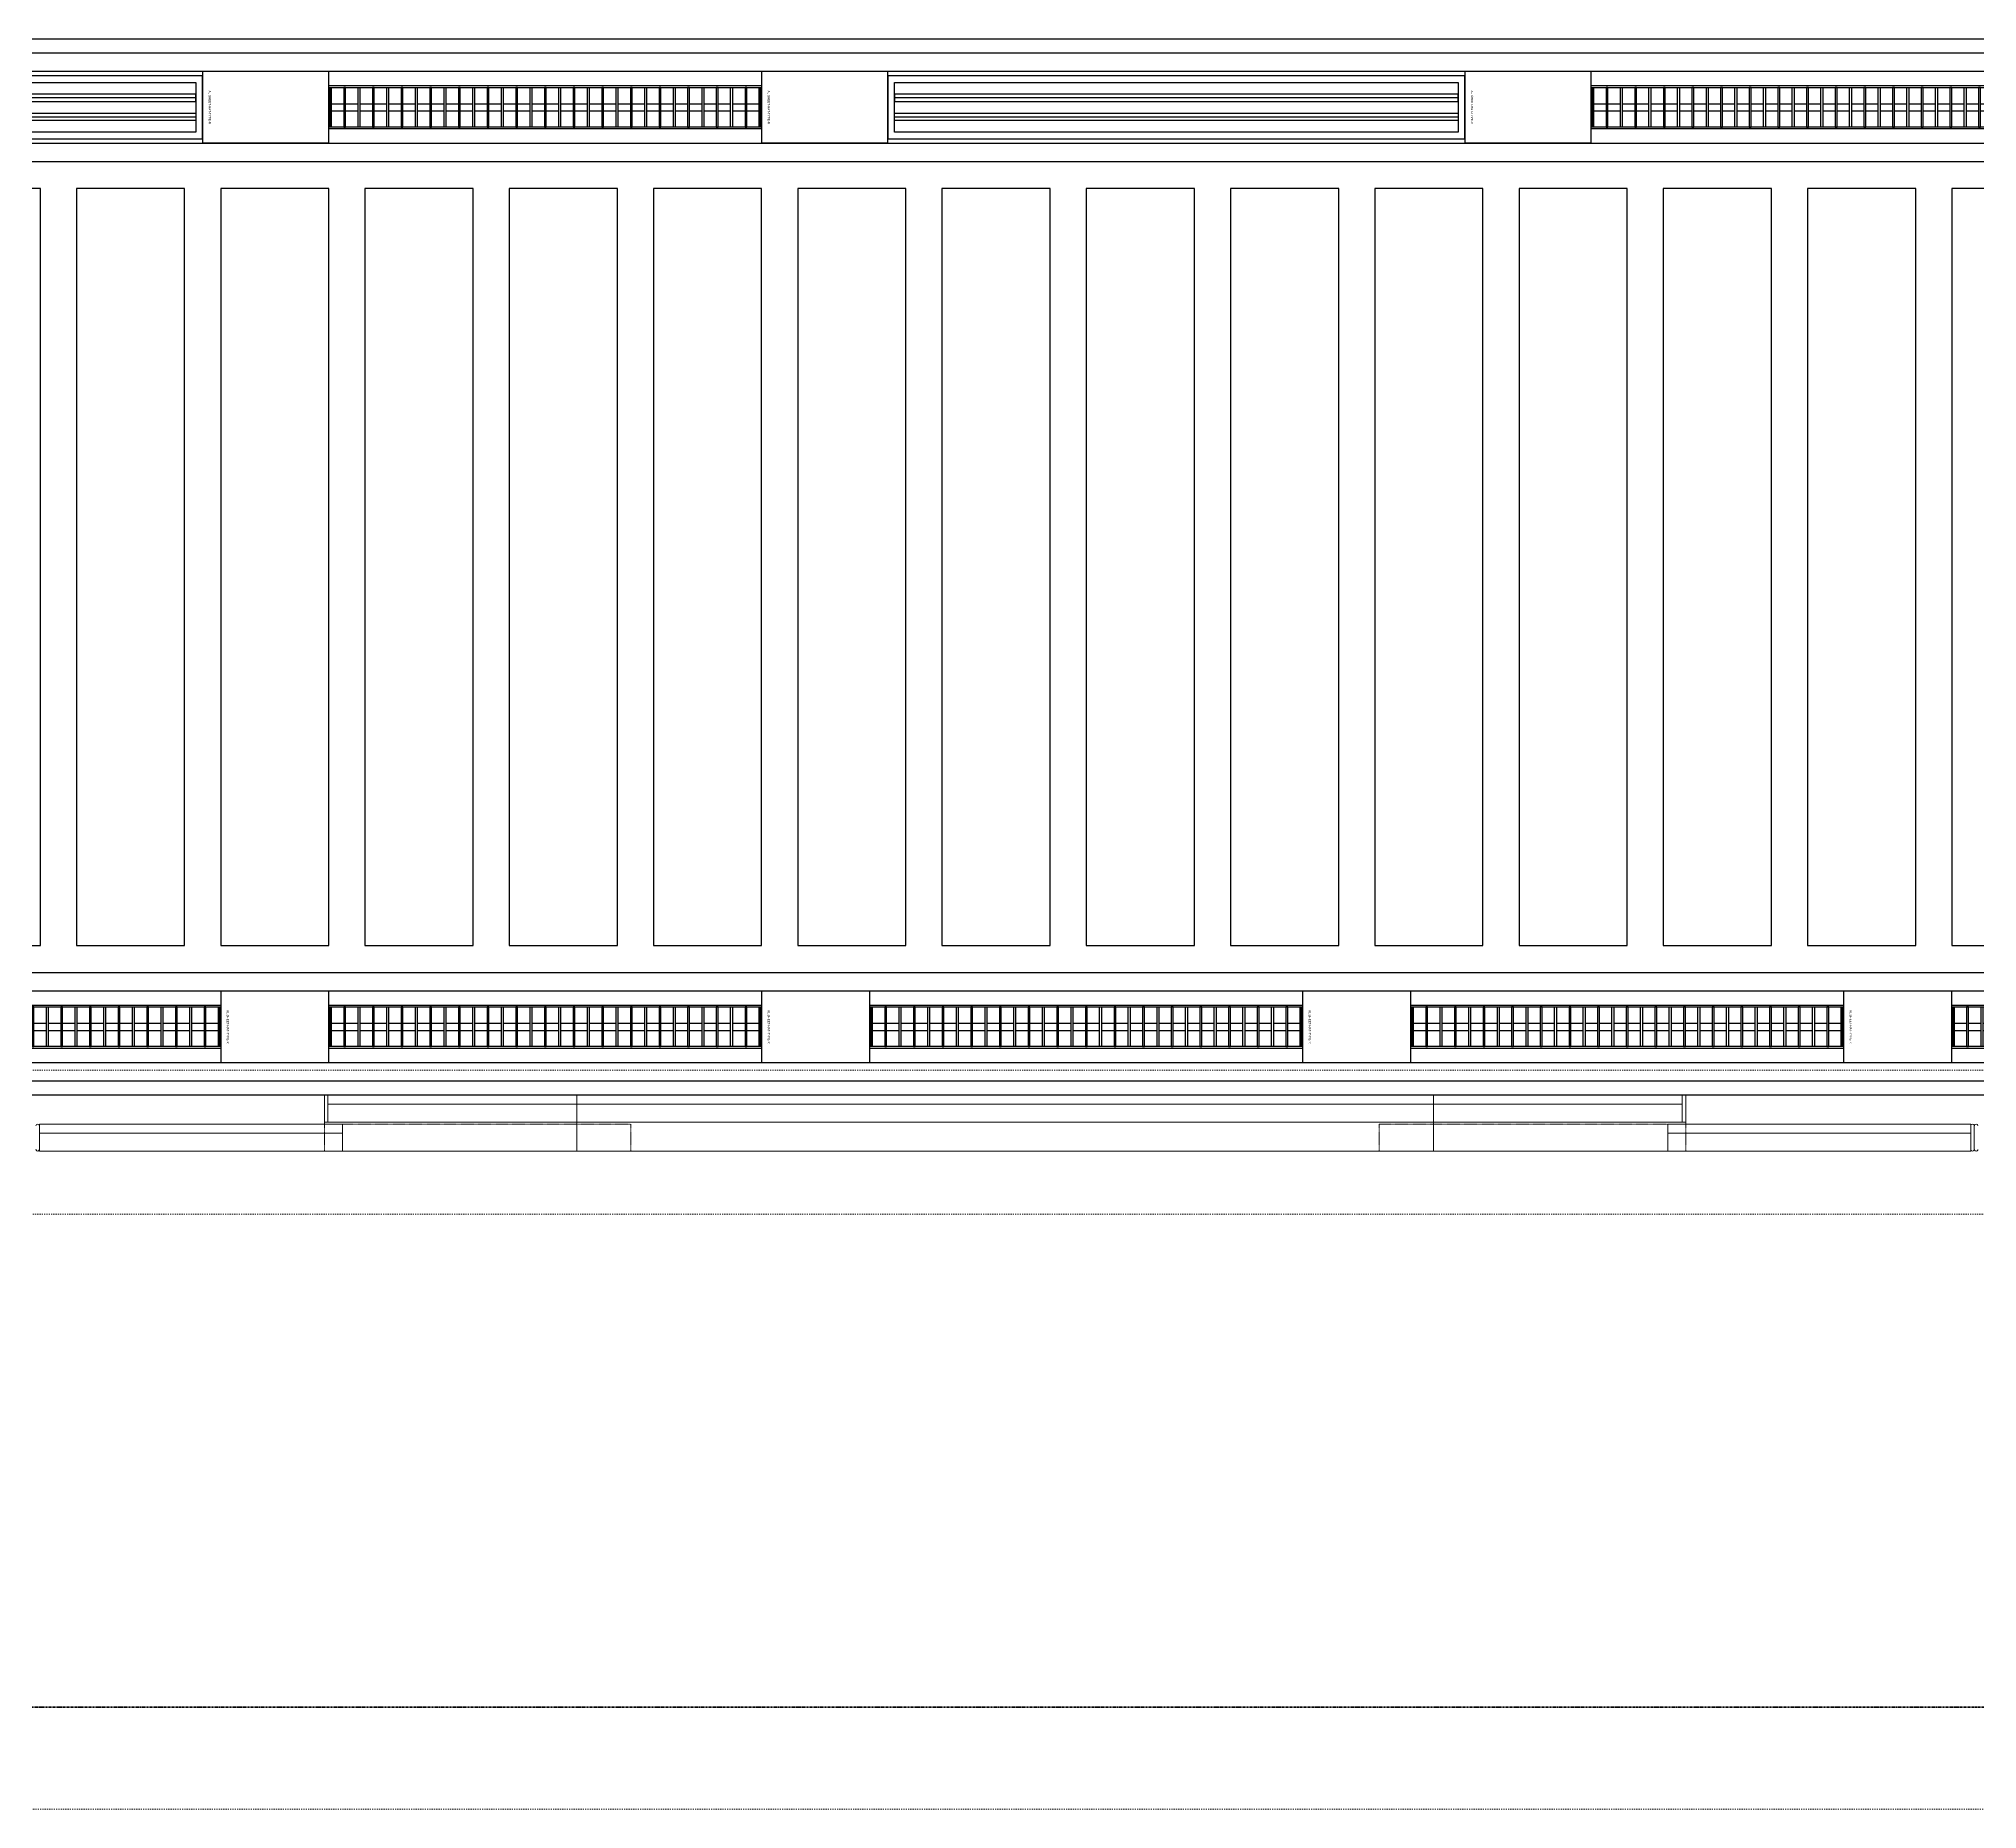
# Model space of a CAD drawing. Header units: millimetres. Extents: x -795739 to -715748, y -34378 to 22353.
# Drawn here: x -728237 to -722862, y -1881 to 3029 of the extents above; entities that cross this region are included whole.
import ezdxf
from ezdxf.enums import TextEntityAlignment as Align
from ezdxf.xclip import XClip

# ---------------------------------------------------------------- set-up
doc = ezdxf.new("R2010")
doc.units = ezdxf.units.MM
doc.header["$XCLIPFRAME"] = 0
for name, pattern in [('DASH', [6.35, 3.175, -3.175]), ('DPA_Grid _ Level 100', [10, 5.5, -1.6, 1.3, -1.6]), ('DPA_Hidden 500', [1.4, 0.8, -0.6])]:
    doc.linetypes.add(name, pattern=pattern)
for name, color, linetype in [('000 - WIPEOUT', 250, 'Continuous'), ('001 - ASCESSORIES', 251, 'Continuous'), ('008 - LIGHTING', 1, 'Continuous'), ('A04_TUBE SERIES', 2, 'Continuous'), ('A11_ALU.SOLID SHEET', 2, 'Continuous')]:
    doc.layers.add(name, color=color, linetype=linetype)
for name, color, linetype, lineweight in [('A-GENM', 1, 'Continuous', 9), ('A-GENM-HDLN', 2, 'DPA_Hidden 500', 9), ('G-ANNO-SECL', 3, 'Continuous', 9), ('Q-SPCQ', 2, 'Continuous', 9), ('Q-SPCQ-HDLN', 2, 'DASH', 9)]:
    doc.layers.add(name, color=color, linetype=linetype, lineweight=lineweight)

# ---------------------------------------------------------------- blocks, each defined once
blk = doc.blocks.new('DPA_Speciality_PlatformScreenDoor - Length_135300-12767973-4282-01 ENLARGED LOWER PLATFORM LEVEL - REFLECTED CEILING PLAN - SHEET 3')
at = {"layer": 'A-GENM'}
for p, q in [((6337.5, -250), (6139.7, -250)), ((6139.7, -250), (6337.5, -250)), ((6232.5, -250), (6142.5, -250)), ((6142.5, -250), (6232.5, -250)), ((6242.5, -250), (6332.5, -250)), ((6332.5, -250), (6242.5, -250)), ((10712.5, -250), (10910.3, -250)), ((10910.3, -250), (10712.5, -250)), ((10807.5, -250), (10717.5, -250)), ((10717.5, -250), (10807.5, -250)), ((10817.5, -250), (10907.5, -250)), ((10907.5, -250), (10817.5, -250)), ((6890.3, -330), (7014.1, -330)), ((6900.9, -330), (6954, -330)), ((6950.4, -330), (7003.5, -330)), ((8490.3, -330), (8614.1, -330)), ((8500.9, -330), (8554, -330)), ((8550.4, -330), (8603.5, -330))]:
    blk.add_line(p, q, dxfattribs=at)
at = {"layer": 'A-GENM-HDLN'}
for p, q in [((6637.5, -175), (6637.5, -250)), ((6637.5, -175), (7487.5, -175)), ((7487.5, -250), (7487.5, -175)), ((9562.5, -250), (9562.5, -175)), ((10412.5, -175), (9562.5, -175)), ((10412.5, -175), (10412.5, -250)), ((6637.5, -250), (7487.5, -250)), ((10412.5, -250), (9562.5, -250))]:
    blk.add_line(p, q, dxfattribs=at)
at = {"layer": 'Q-SPCQ', "linetype": 'DASH', "lineweight": 9}
blk.add_line((3946, 1650), (73451.3, 1650), dxfattribs=at)
at = {"layer": 'Q-SPCQ'}
for p, q in [((5837.5, -245), (5837.5, -180)), ((5837.5, -180), (5837.5, -245)), ((5837.5, -180), (5837.5, -245)), ((5837.5, -245), (5837.5, -180)), ((6687.5, -175), (5847.5, -175)), ((5847.5, -175), (6687.5, -175)), ((5847.5, -175), (5847.5, -225)), ((5847.5, -175), (5847.5, -225)), ((5847.5, -245), (5847.5, -180)), ((5847.5, -180), (5847.5, -245)), ((5877.5, -175), (6657.5, -175)), ((6657.5, -175), (5877.5, -175)), ((6657.5, -175), (5877.5, -175)), ((5877.5, -175), (6657.5, -175)), ((6637.5, -175), (7337.5, -175)), ((6687.5, -225), (6687.5, -175)), ((6687.5, -175), (6687.5, -225)), ((7337.5, -175), (7337.5, -330)), ((7337.5, -175), (9712.5, -175)), ((7337.5, -330), (7337.5, -175)), ((7337.5, -200), (7337.5, -175.9)), ((7337.5, -175.9), (7337.5, -200)), ((7337.5, -305), (7337.5, -200)), ((7337.5, -200), (7337.5, -305)), ((9712.5, -175), (9712.5, -330)), ((9712.5, -175), (10412.5, -175)), ((9712.5, -330), (9712.5, -175)), ((9712.5, -200), (9712.5, -175.9)), ((9712.5, -175.9), (9712.5, -200)), ((9712.5, -305), (9712.5, -200)), ((9712.5, -200), (9712.5, -305)), ((10362.5, -175), (11202.5, -175)), ((11202.5, -175), (10362.5, -175)), ((10362.5, -175), (10362.5, -225)), ((10362.5, -225), (10362.5, -175)), ((11172.5, -175), (10392.5, -175)), ((10392.5, -175), (11172.5, -175)), ((10392.5, -175), (11172.5, -175)), ((11172.5, -175), (10392.5, -175)), ((11202.5, -225), (11202.5, -175)), ((11202.5, -225), (11202.5, -175)), ((11202.5, -180), (11202.5, -245)), ((11202.5, -245), (11202.5, -180)), ((5847.5, -225), (6687.5, -225)), ((6687.5, -225), (5847.5, -225)), ((5847.5, -250), (5847.5, -225)), ((5847.5, -225), (5847.5, -250)), ((6687.5, -225), (5847.5, -225)), ((5847.5, -225), (5847.5, -250)), ((5847.5, -250), (5847.5, -225)), ((5847.5, -225), (6687.5, -225)), ((6687.5, -225), (5847.5, -225)), ((5847.5, -225), (6687.5, -225)), ((5847.5, -250), (6687.5, -250)), ((6687.5, -250), (5847.5, -250)), ((5847.5, -250), (6687.5, -250)), ((6687.5, -250), (5847.5, -250)), ((6657.5, -225), (5877.5, -225)), ((5877.5, -225), (6657.5, -225)), ((5877.5, -225), (6657.5, -225)), ((6657.5, -225), (5877.5, -225)), ((6637.5, -225), (5897.5, -225)), ((5897.5, -225), (6637.5, -225)), ((6637.5, -225), (5897.5, -225)), ((5897.5, -225), (6637.5, -225)), ((6637.5, -250), (5897.5, -250)), ((5897.5, -250), (6637.5, -250)), ((6637.5, -250), (5897.5, -250)), ((5897.5, -250), (6637.5, -250)), ((6637.5, -305), (6637.5, -250)), ((6637.5, -250), (6637.5, -330)), ((6647.5, -255), (6637.5, -255)), ((6637.5, -255), (6637.5, -330)), ((6637.5, -330), (6637.5, -255)), ((6637.5, -255), (6647.5, -255)), ((6647.5, -330), (6647.5, -255)), ((6647.5, -255), (6647.5, -330)), ((7337.5, -255), (6647.5, -255)), ((6647.5, -255), (7337.5, -255)), ((6647.5, -255), (6647.5, -305)), ((6647.5, -255), (6647.5, -305)), ((6687.5, -225), (6687.5, -250)), ((6687.5, -225), (6687.5, -250)), ((6687.5, -250), (6687.5, -225)), ((6687.5, -225), (6687.5, -250)), ((6697.5, -255), (7277.5, -255)), ((7277.5, -255), (6697.5, -255)), ((7287.5, -255), (6697.5, -255)), ((6697.5, -255), (7287.5, -255)), ((9712.5, -255), (7337.5, -255)), ((7337.5, -255), (9712.5, -255)), ((7337.5, -255), (7337.5, -305)), ((7337.5, -255), (7337.5, -305)), ((7337.5, -305), (7337.5, -255)), ((7337.5, -255), (7337.5, -305)), ((9662.5, -255), (7387.5, -255)), ((7387.5, -255), (9662.5, -255)), ((7397.5, -255), (9652.5, -255)), ((9652.5, -255), (7397.5, -255)), ((9712.5, -255), (10402.5, -255)), ((10402.5, -255), (9712.5, -255)), ((9712.5, -255), (9712.5, -305)), ((9712.5, -305), (9712.5, -255)), ((9712.5, -305), (9712.5, -255)), ((9712.5, -255), (9712.5, -305)), ((9762.5, -255), (10352.5, -255)), ((10352.5, -255), (9762.5, -255)), ((10352.5, -255), (9772.5, -255)), ((9772.5, -255), (10352.5, -255)), ((11202.5, -225), (10362.5, -225)), ((10362.5, -225), (11202.5, -225)), ((10362.5, -250), (10362.5, -225)), ((10362.5, -250), (10362.5, -225)), ((11202.5, -225), (10362.5, -225)), ((10362.5, -225), (10362.5, -250)), ((10362.5, -250), (10362.5, -225)), ((10362.5, -225), (11202.5, -225)), ((10362.5, -225), (11202.5, -225)), ((11202.5, -225), (10362.5, -225)), ((11202.5, -250), (10362.5, -250)), ((10362.5, -250), (11202.5, -250)), ((10362.5, -250), (11202.5, -250)), ((11202.5, -250), (10362.5, -250)), ((10392.5, -225), (11172.5, -225)), ((11172.5, -225), (10392.5, -225)), ((11172.5, -225), (10392.5, -225)), ((10392.5, -225), (11172.5, -225)), ((10402.5, -255), (10402.5, -330)), ((10412.5, -255), (10402.5, -255)), ((10402.5, -255), (10412.5, -255)), ((10402.5, -330), (10402.5, -255)), ((10402.5, -305), (10402.5, -255)), ((10402.5, -305), (10402.5, -255)), ((10412.5, -225), (11152.5, -225)), ((11152.5, -225), (10412.5, -225)), ((10412.5, -225), (11152.5, -225)), ((11152.5, -225), (10412.5, -225)), ((10412.5, -250), (11152.5, -250)), ((11152.5, -250), (10412.5, -250)), ((10412.5, -250), (11152.5, -250)), ((11152.5, -250), (10412.5, -250)), ((10412.5, -330), (10412.5, -250)), ((10412.5, -250), (10412.5, -305)), ((10412.5, -330), (10412.5, -255)), ((10412.5, -255), (10412.5, -330)), ((11202.5, -225), (11202.5, -250)), ((11202.5, -250), (11202.5, -225)), ((11202.5, -250), (11202.5, -225)), ((11202.5, -225), (11202.5, -250)), ((6637.5, -329.1), (6637.5, -305)), ((7337.5, -305), (6647.5, -305)), ((6647.5, -305), (7327.5, -305)), ((6647.5, -305), (6647.5, -330)), ((6647.5, -305), (6647.5, -330)), ((6647.5, -305), (7327.5, -305)), ((7327.5, -305), (6647.5, -305)), ((6647.5, -330), (6647.5, -305)), ((6647.5, -305), (6647.5, -330)), ((7337.5, -305), (6647.5, -305)), ((6647.5, -305), (7337.5, -305)), ((7277.5, -305), (6697.5, -305)), ((6697.5, -305), (7277.5, -305)), ((7277.5, -305), (6697.5, -305)), ((6697.5, -305), (7277.5, -305)), ((7287.5, -305), (6697.5, -305)), ((6697.5, -305), (7287.5, -305)), ((6697.5, -305), (7277.5, -305)), ((7277.5, -305), (6697.5, -305)), ((7327.5, -305), (7337.5, -305)), ((7337.5, -329.1), (7337.5, -305)), ((9712.5, -305), (7337.5, -305)), ((7337.5, -305), (7347.5, -305)), ((7337.5, -330), (7337.5, -305)), ((7337.5, -305), (7337.5, -330)), ((9712.5, -305), (7337.5, -305)), ((7337.5, -305), (9712.5, -305)), ((7337.5, -305), (7337.5, -329.1)), ((7337.5, -330), (7337.5, -305)), ((7337.5, -305), (7337.5, -330)), ((7347.5, -305), (9702.5, -305)), ((7347.5, -305), (9702.5, -305)), ((9702.5, -305), (7347.5, -305)), ((9662.5, -305), (7387.5, -305)), ((7387.5, -305), (9662.5, -305)), ((9652.5, -305), (7397.5, -305)), ((7397.5, -305), (9652.5, -305)), ((9652.5, -305), (7397.5, -305)), ((7397.5, -305), (9652.5, -305)), ((7397.5, -305), (9652.5, -305)), ((9652.5, -305), (7397.5, -305)), ((9702.5, -305), (9712.5, -305)), ((9712.5, -329.1), (9712.5, -305)), ((9712.5, -305), (9722.5, -305)), ((10402.5, -305), (9712.5, -305)), ((9712.5, -305), (9712.5, -330)), ((9712.5, -330), (9712.5, -305)), ((9712.5, -305), (10402.5, -305)), ((10402.5, -305), (9712.5, -305)), ((9712.5, -305), (9712.5, -329.1)), ((9712.5, -330), (9712.5, -305)), ((9712.5, -305), (9712.5, -330)), ((9722.5, -305), (10402.5, -305)), ((10402.5, -305), (9722.5, -305)), ((9722.5, -305), (10402.5, -305)), ((9762.5, -305), (10352.5, -305)), ((10352.5, -305), (9762.5, -305)), ((9772.5, -305), (10352.5, -305)), ((10352.5, -305), (9772.5, -305)), ((9772.5, -305), (10352.5, -305)), ((10352.5, -305), (9772.5, -305)), ((10352.5, -305), (9772.5, -305)), ((9772.5, -305), (10352.5, -305)), ((10402.5, -330), (10402.5, -305)), ((10402.5, -330), (10402.5, -305)), ((10402.5, -305), (10402.5, -330)), ((10402.5, -330), (10402.5, -305)), ((10412.5, -305), (10412.5, -329.1)), ((6637.5, -330), (7337.5, -330)), ((6637.5, -330), (6647.5, -330)), ((6647.5, -330), (6637.5, -330)), ((7327.5, -330), (6647.5, -330)), ((6647.5, -330), (7337.5, -330)), ((6647.5, -330), (7327.5, -330)), ((7327.5, -330), (6647.5, -330)), ((7277.5, -330), (6697.5, -330)), ((6697.5, -330), (7277.5, -330)), ((7277.5, -330), (6697.5, -330)), ((6697.5, -330), (7277.5, -330)), ((7337.5, -330), (7327.5, -330)), ((7337.5, -330), (9712.5, -330)), ((7347.5, -330), (7337.5, -330)), ((7337.5, -330), (9712.5, -330)), ((9702.5, -330), (7347.5, -330)), ((7347.5, -330), (9702.5, -330)), ((9702.5, -330), (7347.5, -330)), ((9652.5, -330), (7397.5, -330)), ((7397.5, -330), (9652.5, -330)), ((9652.5, -330), (7397.5, -330)), ((7397.5, -330), (9652.5, -330)), ((9712.5, -330), (9702.5, -330)), ((9712.5, -330), (10412.5, -330)), ((9712.5, -330), (10402.5, -330)), ((9722.5, -330), (9712.5, -330)), ((10402.5, -330), (9722.5, -330)), ((10402.5, -330), (9722.5, -330)), ((9722.5, -330), (10402.5, -330)), ((9772.5, -330), (10352.5, -330)), ((10352.5, -330), (9772.5, -330)), ((9772.5, -330), (10352.5, -330)), ((10352.5, -330), (9772.5, -330)), ((10402.5, -330), (10412.5, -330)), ((10412.5, -330), (10402.5, -330))]:
    blk.add_line(p, q, dxfattribs=at)
for centre, start, end in [((5832.5, -180), 0, 180), ((5832.5, -180), 60, 120), ((5832.5, -180), 360, 30), ((5842.5, -180), 0, 180), ((5842.5, -180), 150, 180), ((5842.5, -180), 60, 120), ((5842.5, -180), 0, 45), ((11207.5, -180), 0, 180), ((11207.5, -180), 135, 180), ((5832.5, -245), 180, 0), ((5832.5, -245), 240, 300), ((5832.5, -245), 330, 0), ((5842.5, -245), 180, 210), ((5842.5, -245), 180, 360), ((5842.5, -245), 240, 300), ((5842.5, -245), 330, 360), ((11207.5, -245), 180, 210), ((11207.5, -245), 180, 0)]:
    blk.add_arc(centre, 5, start, end, dxfattribs=at)
at = {"layer": 'Q-SPCQ-HDLN'}
for p, q in [((73451.3, 0), (3946, 0)), ((73451.3, -330), (3946, -330)), ((73451.3, -400), (3946, -400))]:
    blk.add_line(p, q, dxfattribs=at)
blk = doc.blocks.new('*U925')
blk.add_attdef('EXTR.OVL-LENGTH_', (-25, -59.1), '', height=5)
blk.add_wipeout([(-25, 0), (25, 0), (25, 67400), (-25, 67400)]).dxf.layer = '000 - WIPEOUT'
at = {"layer": 'A04_TUBE SERIES', "color": 0}
blk.add_lwpolyline([(-25, 0), (25, 0), (25, 67400), (-25, 67400)], close=True, dxfattribs=at)
blk = doc.blocks.new('*U668')
at = {"layer": '001 - ASCESSORIES', "color": 0, "linetype": 'ByBlock'}
blk.add_lwpolyline([(800, 87.5), (-800, 87.5), (-800, -87.5), (800, -87.5)], close=True, dxfattribs=at)
at = {"layer": '001 - ASCESSORIES', "linetype": 'ByBlock'}
for points in [[(-781.5, 69), (781.5, 69), (781.5, -69), (-781.5, -69)], [(781.5, 36.3), (-781.5, 36.3), (-781.5, 16.3), (781.5, 16.3)], [(-781.5, -16.3), (781.5, -16.3), (781.5, -36.3), (-781.5, -36.3)]]:
    blk.add_lwpolyline(points, close=True, dxfattribs=at)
for points in [[(781.5, 26.3), (-781.5, 26.3)], [(-781.5, -26.3), (781.5, -26.3)]]:
    blk.add_lwpolyline(points, dxfattribs=at)
blk = doc.blocks.new('*U666')
at = {"color": 1}
blk.add_wipeout([(600, -60), (-600, -60), (-600, 60), (600, 60)], dxfattribs=at).dxf.layer = '000 - WIPEOUT'
at = {"layer": '001 - ASCESSORIES', "color": 0}
blk.add_lwpolyline([(600, -60), (-600, -60), (-600, 60), (600, 60)], close=True, dxfattribs=at)
at = {"layer": '001 - ASCESSORIES'}
for points in [[(-593.5, -55), (-598.5, -55), (-598.5, 55), (-593.5, 55)], [(595, -55), (-595, -55), (-595, 55), (595, 55)], [(-558.8, -55), (-553.8, -55), (-553.8, 55), (-558.8, 55)], [(-514, -55), (-519, -55), (-519, 55), (-514, 55)], [(-479.3, -55), (-474.3, -55), (-474.3, 55), (-479.3, 55)], [(-434.6, -55), (-439.6, -55), (-439.6, 55), (-434.6, 55)], [(-399.8, -55), (-394.8, -55), (-394.8, 55), (-399.8, 55)], [(-355.1, -55), (-360.1, -55), (-360.1, 55), (-355.1, 55)], [(-320.4, -55), (-315.4, -55), (-315.4, 55), (-320.4, 55)], [(-275.6, -55), (-280.6, -55), (-280.6, 55), (-275.6, 55)], [(-240.9, -55), (-235.9, -55), (-235.9, 55), (-240.9, 55)], [(-196.2, -55), (-201.2, -55), (-201.2, 55), (-196.2, 55)], [(-161.4, -55), (-156.4, -55), (-156.4, 55), (-161.4, 55)], [(-116.7, -55), (-121.7, -55), (-121.7, 55), (-116.7, 55)], [(-82, -55), (-77, -55), (-77, 55), (-82, 55)], [(-37.2, -55), (-42.2, -55), (-42.2, 55), (-37.2, 55)], [(-2.5, -55), (2.5, -55), (2.5, 55), (-2.5, 55)], [(42.2, -55), (37.2, -55), (37.2, 55), (42.2, 55)], [(77, -55), (82, -55), (82, 55), (77, 55)], [(121.7, -55), (116.7, -55), (116.7, 55), (121.7, 55)], [(156.4, -55), (161.4, -55), (161.4, 55), (156.4, 55)], [(201.2, -55), (196.2, -55), (196.2, 55), (201.2, 55)], [(235.9, -55), (240.9, -55), (240.9, 55), (235.9, 55)], [(280.6, -55), (275.6, -55), (275.6, 55), (280.6, 55)], [(315.4, -55), (320.4, -55), (320.4, 55), (315.4, 55)], [(360.1, -55), (355.1, -55), (355.1, 55), (360.1, 55)], [(394.8, -55), (399.8, -55), (399.8, 55), (394.8, 55)], [(439.6, -55), (434.6, -55), (434.6, 55), (439.6, 55)], [(474.3, -55), (479.3, -55), (479.3, 55), (474.3, 55)], [(519, -55), (514, -55), (514, 55), (519, 55)], [(553.8, -55), (558.8, -55), (558.8, 55), (553.8, 55)], [(598.5, -55), (593.5, -55), (593.5, 55), (598.5, 55)]]:
    blk.add_lwpolyline(points, close=True, dxfattribs=at)
for points in [[(-593.5, 10), (-558.8, 10)], [(-553.8, 10), (-519, 10)], [(-514, 10), (-479.3, 10)], [(-474.3, 10), (-439.6, 10)], [(-434.6, 10), (-399.8, 10)], [(-394.8, 10), (-360.1, 10)], [(-355.1, 10), (-320.4, 10)], [(-315.4, 10), (-280.6, 10)], [(-275.6, 10), (-240.9, 10)], [(-235.9, 10), (-201.2, 10)], [(-196.2, 10), (-161.4, 10)], [(-156.4, 10), (-121.7, 10)], [(-116.7, 10), (-82, 10)], [(-77, 10), (-42.2, 10)], [(-37.2, 10), (-2.5, 10)], [(2.5, 10), (37.2, 10)], [(42.2, 10), (77, 10)], [(82, 10), (116.7, 10)], [(121.7, 10), (156.4, 10)], [(161.4, 10), (196.2, 10)], [(201.2, 10), (235.9, 10)], [(240.9, 10), (275.6, 10)], [(280.6, 10), (315.4, 10)], [(320.4, 10), (355.1, 10)], [(360.1, 10), (394.8, 10)], [(399.8, 10), (434.6, 10)], [(439.6, 10), (474.3, 10)], [(479.3, 10), (514, 10)], [(519, 10), (553.8, 10)], [(558.8, 10), (593.5, 10)], [(-593.5, -10), (-558.8, -10)], [(-553.8, -10), (-519, -10)], [(-514, -10), (-479.3, -10)], [(-474.3, -10), (-439.6, -10)], [(-434.6, -10), (-399.8, -10)], [(-394.8, -10), (-360.1, -10)], [(-355.1, -10), (-320.4, -10)], [(-315.4, -10), (-280.6, -10)], [(-275.6, -10), (-240.9, -10)], [(-235.9, -10), (-201.2, -10)], [(-196.2, -10), (-161.4, -10)], [(-156.4, -10), (-121.7, -10)], [(-116.7, -10), (-82, -10)], [(-77, -10), (-42.2, -10)], [(-37.2, -10), (-2.5, -10)], [(2.5, -10), (37.2, -10)], [(42.2, -10), (77, -10)], [(82, -10), (116.7, -10)], [(121.7, -10), (156.4, -10)], [(161.4, -10), (196.2, -10)], [(201.2, -10), (235.9, -10)], [(240.9, -10), (275.6, -10)], [(280.6, -10), (315.4, -10)], [(320.4, -10), (355.1, -10)], [(360.1, -10), (394.8, -10)], [(399.8, -10), (434.6, -10)], [(439.6, -10), (474.3, -10)], [(479.3, -10), (514, -10)], [(519, -10), (553.8, -10)], [(558.8, -10), (593.5, -10)]]:
    blk.add_lwpolyline(points, dxfattribs=at)
blk = doc.blocks.new('*U919')
at = {"layer": 'A11_ALU.SOLID SHEET', "color": 0}
blk.add_lwpolyline([(350, -98.8), (350, 98.8), (0, 98.8), (0, -98.8)], close=True, dxfattribs=at)
at = {"layer": 'Defpoints', "color": 250}
blk.add_point((0, 0), dxfattribs=at)
blk.add_text('AL.SHEET-HAT-TYPE-R', height=6, rotation=270, dxfattribs=at).set_placement((15, 0), align=Align.BOTTOM_CENTER)
blk = doc.blocks.new('*U926')
blk.add_attdef('EXTR.OVL-LENGTH_', (-25, -59.1), '', height=5)
blk.add_wipeout([(-25, 0), (25, 0), (25, 67400), (-25, 67400)]).dxf.layer = '000 - WIPEOUT'
at = {"layer": 'A04_TUBE SERIES', "color": 0}
blk.add_lwpolyline([(-25, 0), (25, 0), (25, 67400), (-25, 67400)], close=True, dxfattribs=at)
blk = doc.blocks.new('*U920')
at = {"layer": 'A11_ALU.SOLID SHEET', "color": 0}
blk.add_lwpolyline([(300, -98.8), (300, 98.8), (0, 98.8), (0, -98.8)], close=True, dxfattribs=at)
at = {"layer": 'Defpoints', "color": 250}
blk.add_point((0, 0), dxfattribs=at)
blk.add_text('AL.SHEET-HAT-TYPE-R', height=6, rotation=270, dxfattribs=at).set_placement((15, 0), align=Align.BOTTOM_CENTER)
blk = doc.blocks.new('*U927')
blk.add_attdef('EXTR.OVL-LENGTH_', (-25, -59.1), '', height=5)
blk.add_wipeout([(-25, 0), (25, 0), (25, 67400), (-25, 67400)]).dxf.layer = '000 - WIPEOUT'
at = {"layer": 'A04_TUBE SERIES', "color": 0}
blk.add_lwpolyline([(-25, 0), (25, 0), (25, 67400), (-25, 67400)], close=True, dxfattribs=at)
blk = doc.blocks.new('*U928')
blk.add_attdef('EXTR.OVL-LENGTH_', (-25, -59.1), '', height=5)
blk.add_wipeout([(-25, 0), (25, 0), (25, 67400), (-25, 67400)]).dxf.layer = '000 - WIPEOUT'
at = {"layer": 'A04_TUBE SERIES', "color": 0}
blk.add_lwpolyline([(-25, 0), (25, 0), (25, 67400), (-25, 67400)], close=True, dxfattribs=at)
blk = doc.blocks.new('*U929')
at = {"color": 3}
for points in [[(-1050, -22450), (1050, -22450), (1050, -22750), (-1050, -22750)], [(-1050, -22850), (1050, -22850), (1050, -23150), (-1050, -23150)], [(-1050, -23250), (1050, -23250), (1050, -23550), (-1050, -23550)], [(-1050, -23650), (1050, -23650), (1050, -23950), (-1050, -23950)], [(-1050, -24050), (1050, -24050), (1050, -24350), (-1050, -24350)], [(-1050, -24450), (1050, -24450), (1050, -24750), (-1050, -24750)], [(-1050, -24850), (1050, -24850), (1050, -25150), (-1050, -25150)], [(-1050, -25250), (1050, -25250), (1050, -25550), (-1050, -25550)], [(-1050, -25650), (1050, -25650), (1050, -25950), (-1050, -25950)], [(-1050, -26050), (1050, -26050), (1050, -26350), (-1050, -26350)], [(-1050, -26450), (1050, -26450), (1050, -26750), (-1050, -26750)], [(-1050, -26850), (1050, -26850), (1050, -27150), (-1050, -27150)], [(-1050, -27250), (1050, -27250), (1050, -27550), (-1050, -27550)], [(-1050, -27650), (1050, -27650), (1050, -27950), (-1050, -27950)], [(-1050, -28050), (1050, -28050), (1050, -28350), (-1050, -28350)]]:
    blk.add_wipeout(points, dxfattribs=at).dxf.layer = '000 - WIPEOUT'
at = {"layer": 'A11_ALU.SOLID SHEET', "color": 0, "linetype": 'ByBlock'}
for points in [[(-1050, -22750), (1050, -22750), (1050, -22450), (-1050, -22450)], [(-1050, -23150), (1050, -23150), (1050, -22850), (-1050, -22850)], [(-1050, -23550), (1050, -23550), (1050, -23250), (-1050, -23250)], [(-1050, -23950), (1050, -23950), (1050, -23650), (-1050, -23650)], [(-1050, -24350), (1050, -24350), (1050, -24050), (-1050, -24050)], [(-1050, -24750), (1050, -24750), (1050, -24450), (-1050, -24450)], [(-1050, -25150), (1050, -25150), (1050, -24850), (-1050, -24850)], [(-1050, -25550), (1050, -25550), (1050, -25250), (-1050, -25250)], [(-1050, -25950), (1050, -25950), (1050, -25650), (-1050, -25650)], [(-1050, -26350), (1050, -26350), (1050, -26050), (-1050, -26050)], [(-1050, -26750), (1050, -26750), (1050, -26450), (-1050, -26450)], [(-1050, -27150), (1050, -27150), (1050, -26850), (-1050, -26850)], [(-1050, -27550), (1050, -27550), (1050, -27250), (-1050, -27250)], [(-1050, -27950), (1050, -27950), (1050, -27650), (-1050, -27650)], [(-1050, -28350), (1050, -28350), (1050, -28050), (-1050, -28050)]]:
    blk.add_lwpolyline(points, close=True, dxfattribs=at)
blk = doc.blocks.new('*U1025')
blk.add_lwpolyline([(-107450, -550), (27650, -550), (27650, -3480), (-107450, -3480)], close=True)
at = {"layer": '008 - LIGHTING'}
for p in [(16100, -740), (16100, -740), (16100, -740), (19600, -740), (19600, -740), (19600, -740)]:
    blk.add_blockref('*U668', p, dxfattribs=at)
at = {"layer": 'A11_ALU.SOLID SHEET', "color": 1}
for name, p in [('*U919', (16900, -740)), ('*U919', (18450, -740)), ('*U919', (20400, -740)), ('*U920', (16950, -3290)), ('*U920', (18450, -3290)), ('*U920', (19950, -3290)), ('*U920', (21450, -3290))]:
    blk.add_blockref(name, p, dxfattribs=at)
at = {"layer": '008 - LIGHTING'}
for p in [(17850, -740), (21350, -740), (16350, -3290), (17850, -3290), (19350, -3290), (20850, -3290), (22350, -3290)]:
    blk.add_blockref('*U666', p, dxfattribs=at)
at = {"layer": 'A04_TUBE SERIES', "linetype": 'ByBlock', "rotation": 270}
for name, p in [('*U926', (-39850, -615)), ('*U925', (-39850, -865)), ('*U928', (-39850, -3165)), ('*U927', (-39850, -3415))]:
    blk.add_blockref(name, p, dxfattribs=at)
at = {"layer": 'A11_ALU.SOLID SHEET', "linetype": 'ByBlock', "rotation": 90}
blk.add_blockref('*U929', (-6300, -2015), dxfattribs=at)
at = {"layer": '008 - LIGHTING'}
for p in [(17850, -740), (21350, -740), (16350, -3290), (17850, -3290), (19350, -3290), (20850, -3290), (22350, -3290)]:
    blk.add_blockref('*U666', p, dxfattribs=at)
for p in [(17850, -740), (21350, -740), (16350, -3290), (17850, -3290), (19350, -3290), (20850, -3290), (22350, -3290)]:
    blk.add_blockref('*U666', p, dxfattribs=at)
blk = doc.blocks.new('DPA_Speciality_PlatformScreenDoor - Length_135300-12767973-4180-01 LOWER PLATFORM LEVEL - REFLECTED CEILING PLAN')
at = {"layer": 'A-GENM'}
for p, q in [((6232.5, -250), (6142.5, -250)), ((6142.5, -250), (6232.5, -250)), ((6337.5, -250), (6147.4, -250)), ((6147.4, -250), (6337.5, -250)), ((6242.5, -250), (6332.5, -250)), ((6332.5, -250), (6242.5, -250)), ((10712.5, -250), (10902.6, -250)), ((10902.6, -250), (10712.5, -250)), ((10807.5, -250), (10717.5, -250)), ((10717.5, -250), (10807.5, -250)), ((10822.3, -250), (10907.5, -250)), ((10907.5, -250), (10822.3, -250)), ((6890.3, -330), (7014.1, -330)), ((6900.9, -330), (6954, -330)), ((6950.4, -330), (7003.5, -330)), ((8490.3, -330), (8614.1, -330)), ((8500.9, -330), (8554, -330)), ((8550.4, -330), (8603.5, -330))]:
    blk.add_line(p, q, dxfattribs=at)
at = {"layer": 'A-GENM-HDLN'}
for p, q in [((6637.5, -175), (6637.5, -250)), ((6637.5, -175), (7487.5, -175)), ((7487.5, -250), (7487.5, -175)), ((9562.5, -250), (9562.5, -175)), ((10412.5, -175), (9562.5, -175)), ((10412.5, -175), (10412.5, -250)), ((6637.5, -250), (7487.5, -250)), ((10412.5, -250), (9562.5, -250))]:
    blk.add_line(p, q, dxfattribs=at)
at = {"layer": 'Q-SPCQ', "linetype": 'DASH'}
blk.add_line((1000, 1650), (134300, 1650), dxfattribs=at)
at = {"layer": 'Q-SPCQ'}
for p, q in [((5837.5, -245), (5837.5, -180)), ((5837.5, -180), (5837.5, -245)), ((5837.5, -180), (5837.5, -245)), ((5837.5, -245), (5837.5, -180)), ((6687.5, -175), (5847.5, -175)), ((5847.5, -175), (6687.5, -175)), ((5847.5, -175), (5847.5, -225)), ((5847.5, -175), (5847.5, -225)), ((5847.5, -245), (5847.5, -180)), ((5847.5, -180), (5847.5, -245)), ((5877.5, -175), (6657.5, -175)), ((6657.5, -175), (5877.5, -175)), ((6657.5, -175), (5877.5, -175)), ((5877.5, -175), (6657.5, -175)), ((6637.5, -175), (7337.5, -175)), ((6687.5, -225), (6687.5, -175)), ((6687.5, -175), (6687.5, -225)), ((7337.5, -175), (7337.5, -330)), ((7337.5, -175), (9712.5, -175)), ((7337.5, -330), (7337.5, -175)), ((7337.5, -200), (7337.5, -187.5)), ((7337.5, -187.5), (7337.5, -200)), ((7337.5, -305), (7337.5, -200)), ((7337.5, -200), (7337.5, -305)), ((9712.5, -175), (9712.5, -330)), ((9712.5, -175), (10412.5, -175)), ((9712.5, -330), (9712.5, -175)), ((9712.5, -200), (9712.5, -187.5)), ((9712.5, -187.5), (9712.5, -200)), ((9712.5, -305), (9712.5, -200)), ((9712.5, -200), (9712.5, -305)), ((10362.5, -175), (11202.5, -175)), ((11202.5, -175), (10362.5, -175)), ((10362.5, -175), (10362.5, -225)), ((10362.5, -225), (10362.5, -175)), ((11172.5, -175), (10392.5, -175)), ((10392.5, -175), (11172.5, -175)), ((10392.5, -175), (11172.5, -175)), ((11172.5, -175), (10392.5, -175)), ((11202.5, -225), (11202.5, -175)), ((11202.5, -225), (11202.5, -175)), ((11202.5, -180), (11202.5, -245)), ((11202.5, -245), (11202.5, -180)), ((5847.5, -225), (6687.5, -225)), ((6687.5, -225), (5847.5, -225)), ((5847.5, -250), (5847.5, -225)), ((5847.5, -225), (5847.5, -250)), ((6687.5, -225), (5847.5, -225)), ((5847.5, -225), (5847.5, -250)), ((5847.5, -250), (5847.5, -225)), ((5847.5, -225), (6687.5, -225)), ((6687.5, -225), (5847.5, -225)), ((5847.5, -225), (6687.5, -225)), ((5847.5, -250), (6687.5, -250)), ((6687.5, -250), (5847.5, -250)), ((5847.5, -250), (6687.5, -250)), ((6687.5, -250), (5847.5, -250)), ((6657.5, -225), (5877.5, -225)), ((5877.5, -225), (6657.5, -225)), ((5877.5, -225), (6657.5, -225)), ((6657.5, -225), (5877.5, -225)), ((6637.5, -225), (5897.5, -225)), ((5897.5, -225), (6637.5, -225)), ((6637.5, -225), (5897.5, -225)), ((5897.5, -225), (6637.5, -225)), ((6637.5, -250), (5897.5, -250)), ((5897.5, -250), (6637.5, -250)), ((6637.5, -250), (5897.5, -250)), ((5897.5, -250), (6637.5, -250)), ((6637.5, -305), (6637.5, -250)), ((6637.5, -250), (6637.5, -330)), ((6647.5, -255), (6637.5, -255)), ((6637.5, -255), (6637.5, -330)), ((6637.5, -330), (6637.5, -255)), ((6637.5, -255), (6647.5, -255)), ((6647.5, -330), (6647.5, -255)), ((6647.5, -255), (6647.5, -330)), ((7337.5, -255), (6647.5, -255)), ((6647.5, -255), (7337.5, -255)), ((6647.5, -255), (6647.5, -305)), ((6647.5, -255), (6647.5, -305)), ((6687.5, -225), (6687.5, -250)), ((6687.5, -225), (6687.5, -250)), ((6687.5, -250), (6687.5, -225)), ((6687.5, -225), (6687.5, -250)), ((6697.5, -255), (7277.5, -255)), ((7277.5, -255), (6697.5, -255)), ((7287.5, -255), (6697.5, -255)), ((6697.5, -255), (7287.5, -255)), ((9712.5, -255), (7337.5, -255)), ((7337.5, -255), (9712.5, -255)), ((7337.5, -255), (7337.5, -305)), ((7337.5, -255), (7337.5, -305)), ((7337.5, -305), (7337.5, -255)), ((7337.5, -255), (7337.5, -305)), ((9662.5, -255), (7387.5, -255)), ((7387.5, -255), (9662.5, -255)), ((7397.5, -255), (9652.5, -255)), ((9652.5, -255), (7397.5, -255)), ((9712.5, -255), (10402.5, -255)), ((10402.5, -255), (9712.5, -255)), ((9712.5, -255), (9712.5, -305)), ((9712.5, -305), (9712.5, -255)), ((9712.5, -305), (9712.5, -255)), ((9712.5, -255), (9712.5, -305)), ((9762.5, -255), (10352.5, -255)), ((10352.5, -255), (9762.5, -255)), ((10352.5, -255), (9772.5, -255)), ((9772.5, -255), (10352.5, -255)), ((11202.5, -225), (10362.5, -225)), ((10362.5, -225), (11202.5, -225)), ((10362.5, -250), (10362.5, -225)), ((10362.5, -250), (10362.5, -225)), ((11202.5, -225), (10362.5, -225)), ((10362.5, -225), (10362.5, -250)), ((10362.5, -250), (10362.5, -225)), ((10362.5, -225), (11202.5, -225)), ((10362.5, -225), (11202.5, -225)), ((11202.5, -225), (10362.5, -225)), ((11202.5, -250), (10362.5, -250)), ((10362.5, -250), (11202.5, -250)), ((10362.5, -250), (11202.5, -250)), ((11202.5, -250), (10362.5, -250)), ((10392.5, -225), (11172.5, -225)), ((11172.5, -225), (10392.5, -225)), ((11172.5, -225), (10392.5, -225)), ((10392.5, -225), (11172.5, -225)), ((10402.5, -255), (10402.5, -330)), ((10412.5, -255), (10402.5, -255)), ((10402.5, -255), (10412.5, -255)), ((10402.5, -330), (10402.5, -255)), ((10402.5, -305), (10402.5, -255)), ((10402.5, -305), (10402.5, -255)), ((10412.5, -225), (11152.5, -225)), ((11152.5, -225), (10412.5, -225)), ((10412.5, -225), (11152.5, -225)), ((11152.5, -225), (10412.5, -225)), ((10412.5, -250), (11152.5, -250)), ((11152.5, -250), (10412.5, -250)), ((10412.5, -250), (11152.5, -250)), ((11152.5, -250), (10412.5, -250)), ((10412.5, -330), (10412.5, -250)), ((10412.5, -250), (10412.5, -305)), ((10412.5, -330), (10412.5, -255)), ((10412.5, -255), (10412.5, -330)), ((11202.5, -225), (11202.5, -250)), ((11202.5, -250), (11202.5, -225)), ((11202.5, -250), (11202.5, -225)), ((11202.5, -225), (11202.5, -250)), ((6637.5, -317.5), (6637.5, -305)), ((7337.5, -305), (6647.5, -305)), ((6647.5, -305), (7327.5, -305)), ((6647.5, -305), (6647.5, -330)), ((6647.5, -305), (6647.5, -330)), ((6647.5, -305), (7327.5, -305)), ((7327.5, -305), (6647.5, -305)), ((6647.5, -330), (6647.5, -305)), ((6647.5, -305), (6647.5, -330)), ((7337.5, -305), (6647.5, -305)), ((6647.5, -305), (7337.5, -305)), ((7277.5, -305), (6697.5, -305)), ((6697.5, -305), (7277.5, -305)), ((7277.5, -305), (6697.5, -305)), ((6697.5, -305), (7277.5, -305)), ((7287.5, -305), (6697.5, -305)), ((6697.5, -305), (7287.5, -305)), ((6697.5, -305), (7277.5, -305)), ((7277.5, -305), (6697.5, -305)), ((7327.5, -305), (7337.5, -305)), ((7337.5, -317.5), (7337.5, -305)), ((9712.5, -305), (7337.5, -305)), ((7337.5, -305), (7347.5, -305)), ((7337.5, -330), (7337.5, -305)), ((7337.5, -305), (7337.5, -330)), ((9712.5, -305), (7337.5, -305)), ((7337.5, -305), (9712.5, -305)), ((7337.5, -305), (7337.5, -317.5)), ((7337.5, -330), (7337.5, -305)), ((7337.5, -305), (7337.5, -330)), ((7347.5, -305), (9702.5, -305)), ((7347.5, -305), (9702.5, -305)), ((9702.5, -305), (7347.5, -305)), ((9662.5, -305), (7387.5, -305)), ((7387.5, -305), (9662.5, -305)), ((9652.5, -305), (7397.5, -305)), ((7397.5, -305), (9652.5, -305)), ((9652.5, -305), (7397.5, -305)), ((7397.5, -305), (9652.5, -305)), ((7397.5, -305), (9652.5, -305)), ((9652.5, -305), (7397.5, -305)), ((9702.5, -305), (9712.5, -305)), ((9712.5, -317.5), (9712.5, -305)), ((9712.5, -305), (9722.5, -305)), ((10402.5, -305), (9712.5, -305)), ((9712.5, -305), (9712.5, -330)), ((9712.5, -330), (9712.5, -305)), ((9712.5, -305), (10402.5, -305)), ((10402.5, -305), (9712.5, -305)), ((9712.5, -305), (9712.5, -317.5)), ((9712.5, -330), (9712.5, -305)), ((9712.5, -305), (9712.5, -330)), ((9722.5, -305), (10402.5, -305)), ((10402.5, -305), (9722.5, -305)), ((9722.5, -305), (10402.5, -305)), ((9762.5, -305), (10352.5, -305)), ((10352.5, -305), (9762.5, -305)), ((9772.5, -305), (10352.5, -305)), ((10352.5, -305), (9772.5, -305)), ((9772.5, -305), (10352.5, -305)), ((10352.5, -305), (9772.5, -305)), ((10352.5, -305), (9772.5, -305)), ((9772.5, -305), (10352.5, -305)), ((10402.5, -330), (10402.5, -305)), ((10402.5, -330), (10402.5, -305)), ((10402.5, -305), (10402.5, -330)), ((10402.5, -330), (10402.5, -305)), ((10412.5, -305), (10412.5, -317.5)), ((6637.5, -330), (7337.5, -330)), ((6637.5, -330), (6647.5, -330)), ((6647.5, -330), (6637.5, -330)), ((7327.5, -330), (6647.5, -330)), ((6647.5, -330), (7337.5, -330)), ((6647.5, -330), (7327.5, -330)), ((7327.5, -330), (6647.5, -330)), ((7277.5, -330), (6697.5, -330)), ((6697.5, -330), (7277.5, -330)), ((7277.5, -330), (6697.5, -330)), ((6697.5, -330), (7277.5, -330)), ((7337.5, -330), (7327.5, -330)), ((7337.5, -330), (9712.5, -330)), ((7347.5, -330), (7337.5, -330)), ((7337.5, -330), (9712.5, -330)), ((9702.5, -330), (7347.5, -330)), ((7347.5, -330), (9702.5, -330)), ((9702.5, -330), (7347.5, -330)), ((9652.5, -330), (7397.5, -330)), ((7397.5, -330), (9652.5, -330)), ((9652.5, -330), (7397.5, -330)), ((7397.5, -330), (9652.5, -330)), ((9712.5, -330), (9702.5, -330)), ((9712.5, -330), (10412.5, -330)), ((9712.5, -330), (10402.5, -330)), ((9722.5, -330), (9712.5, -330)), ((10402.5, -330), (9722.5, -330)), ((10402.5, -330), (9722.5, -330)), ((9722.5, -330), (10402.5, -330)), ((9772.5, -330), (10352.5, -330)), ((10352.5, -330), (9772.5, -330)), ((9772.5, -330), (10352.5, -330)), ((10352.5, -330), (9772.5, -330)), ((10402.5, -330), (10412.5, -330)), ((10412.5, -330), (10402.5, -330))]:
    blk.add_line(p, q, dxfattribs=at)
for centre, start, end in [((5832.5, -180), 360, 180), ((5832.5, -180), 0, 180), ((5842.5, -180), 0, 180), ((5842.5, -180), 0, 180), ((11207.5, -180), 360, 180), ((11207.5, -180), 0, 180), ((5832.5, -245), 180, 360), ((5832.5, -245), 180, 0), ((5842.5, -245), 180, 360), ((5842.5, -245), 180, 360), ((11207.5, -245), 180, 360), ((11207.5, -245), 180, 0)]:
    blk.add_arc(centre, 5, start, end, dxfattribs=at)
at = {"layer": 'Q-SPCQ-HDLN'}
for p, q in [((135200, 0), (-100, 0)), ((135200, -330), (-100, -330)), ((135200, -400), (-100, -400))]:
    blk.add_line(p, q, dxfattribs=at)
blk = doc.blocks.new('C-1-PP19-AR-4180-01-B_20250908-040939_EXDOWNLIGHT')
at = {"layer": 'Q-SPCQ', "rotation": 180}
blk.add_blockref('DPA_Speciality_PlatformScreenDoor - Length_135300-12767973-4180-01 LOWER PLATFORM LEVEL - REFLECTED CEILING PLAN', (27650, -3810), dxfattribs=at)

msp = doc.modelspace()

# ---------------------------------------------------------------- linework, layer by layer
at = {"layer": 'G-ANNO-SECL', "linetype": 'DPA_Grid _ Level 100', "lineweight": 50}
msp.add_line((-793928, -1598.3), (-718681.7, -1598.3), dxfattribs=at)

# ---------------------------------------------------------------- block references
ref = msp.add_blockref('*U1025', (-744682.4, 3579))
XClip(ref).set_block_clipping_path([(-45801.3280238605, -9620.0077451947), (23704.0078937773, 10334.9999958097)])

# ---------------------------------------------------------------- next in the draw order: block references
ref = msp.add_blockref('C-1-PP19-AR-4180-01-B_20250908-040939_EXDOWNLIGHT', (-744682.4, 3579))
XClip(ref).set_block_clipping_path([(-45801.3280238605, -9620.0077451947), (23704.0078937773, 10334.9999958097)])
at = {"layer": 'Q-SPCQ', "rotation": 180}
msp.add_blockref('DPA_Speciality_PlatformScreenDoor - Length_135300-12767973-4282-01 ENLARGED LOWER PLATFORM LEVEL - REFLECTED CEILING PLAN - SHEET 3', (-717032.4, -231), dxfattribs=at)

doc.saveas('drawing.dxf')
